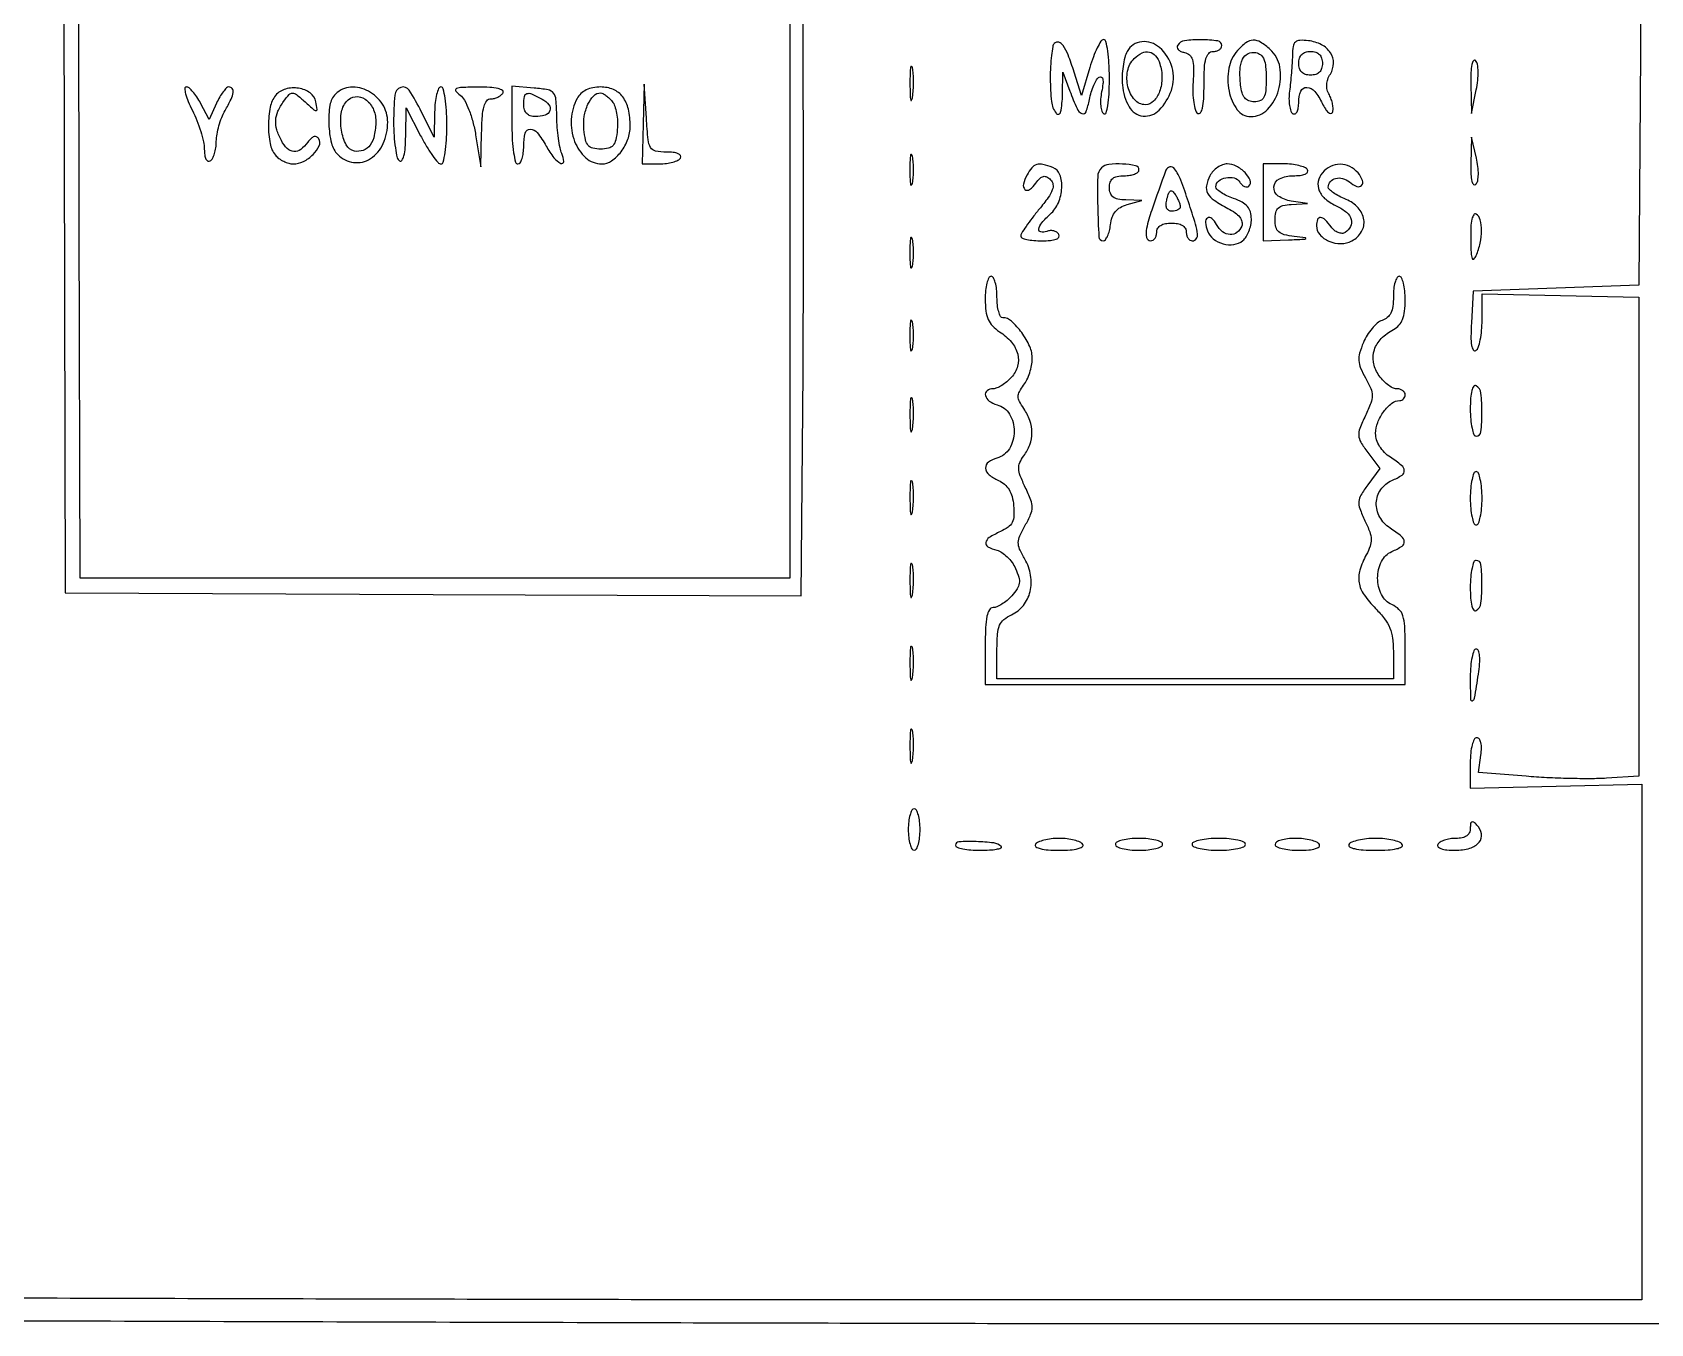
# Model space of a CAD drawing. Header units: millimetres. Extents: x 42961 to 43381, y 28224 to 28521.
# Drawn here: x 43226.03 to 43250.6, y 28321.28 to 28340.88 of the extents above; entities that cross this region are included whole.
import ezdxf

# ---------------------------------------------------------------- set-up
doc = ezdxf.new("R2010")
doc.units = ezdxf.units.MM

msp = doc.modelspace()

# ---------------------------------------------------------------- linework, layer by layer
for points in [[(43210.8, 28375.1), (43210.593, 28374.925, 0.084536), (43210.39, 28374.686, 0.134286), (43210.319, 28374.428, 0.129644), (43210.389, 28374.164, 0.07608), (43210.593, 28373.906, -0.033131), (43210.728, 28373.762, -0.069335), (43210.808, 28373.631, -0.069397), (43210.849, 28373.483, -0.033242), (43210.862, 28373.286), (43210.862, 28372.918), (43207.584, 28372.918), (43204.305, 28372.918), (43204.306, 28347.157), (43204.307, 28321.396), (43221.161, 28321.336, 0.000121), (43228.084, 28321.314, 0.000124), (43234.949, 28321.294, 0.00012), (43240.906, 28321.28, 0.000523), (43244.432, 28321.277), (43250.848, 28321.277)], [(43226.504, 28345.984, 0.000492), (43226.511, 28341.344), (43226.534, 28332.368), (43232.121, 28332.345), (43237.707, 28332.322), (43237.734, 28335.713, 0.001791), (43237.741, 28337.403, 0.000673), (43237.739, 28339.77, 0.000667), (43237.731, 28342.348, 0.00081)], [(43250.471, 28344.089), (43250.447, 28340.564), (43250.424, 28337.039), (43249.166, 28336.994), (43247.909, 28336.949), (43247.882, 28336.469, 0.011972), (43247.875, 28336.259, 0.041966), (43247.885, 28336.124, 0.102495), (43247.91, 28336.056, 0.410259), (43247.949, 28336.048, 0.176257), (43247.986, 28336.094, 0.029046), (43248.016, 28336.207, 0.028878), (43248.037, 28336.35, 0.021936), (43248.044, 28336.508), (43248.044, 28336.909), (43249.234, 28336.884), (43250.424, 28336.859), (43250.424, 28333.222), (43250.424, 28329.584), (43249.93, 28329.555, -0.014675), (43249.69, 28329.547, -0.006247), (43249.368, 28329.551, -0.006175), (43249.025, 28329.563, -0.008061), (43248.712, 28329.584), (43247.987, 28329.642), (43248.026, 28329.905, 0.031104), (43248.035, 28330.012, 0.062849), (43248.026, 28330.095, 0.0982), (43248.002, 28330.149, 0.241946), (43247.964, 28330.168, 0.282562), (43247.924, 28330.143, 0.053229), (43247.893, 28330.06, 0.041271), (43247.871, 28329.938, 0.022811), (43247.864, 28329.786), (43247.864, 28329.405), (43249.166, 28329.434), (43250.469, 28329.463), (43250.469, 28325.549), (43250.469, 28321.636), (43240.163, 28321.636, -0.000434), (43235.318, 28321.64, -0.000217), (43229.187, 28321.653, -0.000215), (43222.841, 28321.673, -0.000318)], [(43250.826, 28324.712, -0.000424), (43250.819, 28326.072, -0.000553)]]:
    msp.add_lwpolyline(points, format="xyb")
for points in [[(43237.536, 28341.394), (43237.536, 28332.593), (43232.147, 28332.593), (43226.759, 28332.593), (43226.746, 28338.004, 0.000041), (43226.741, 28340.324, 0.000033), (43226.735, 28342.822, 0.000033), (43226.729, 28345.131, 0.000084), (43226.724, 28346.806), (43226.714, 28350.196), (43232.125, 28350.196), (43237.536, 28350.196)], [(43241.549, 28340.707, 0.155822), (43241.525, 28340.661, 0.013222), (43241.506, 28340.525, 0.016524), (43241.492, 28340.358, 0.012028), (43241.488, 28340.172, 0.026612), (43241.506, 28339.825, 0.138076), (43241.577, 28339.648, 0.644499), (43241.645, 28339.664, 0.044122), (43241.674, 28339.93), (43241.681, 28340.272), (43241.786, 28339.986, 0.014233), (43241.894, 28339.718, 0.187892), (43241.968, 28339.644, 0.434282), (43242.031, 28339.67, 0.037948), (43242.082, 28339.855, -0.024904), (43242.111, 28339.969, -0.028526), (43242.15, 28340.074, -0.029483), (43242.192, 28340.157, -0.122674), (43242.232, 28340.198, -0.276986), (43242.265, 28340.198, -0.224231), (43242.286, 28340.168, -0.071375), (43242.287, 28340.094, -0.018395), (43242.268, 28339.975, 0.03135), (43242.253, 28339.864, 0.041112), (43242.254, 28339.761, 0.046491), (43242.269, 28339.681, 0.186899), (43242.299, 28339.641, 0.481947), (43242.335, 28339.654, 0.041803), (43242.362, 28339.763, 0.028602), (43242.38, 28339.938, 0.01162), (43242.386, 28340.177, 0.013891), (43242.379, 28340.402, 0.022811), (43242.36, 28340.593, 0.018991), (43242.333, 28340.738, 0.350381), (43242.299, 28340.766, 0.258195), (43242.258, 28340.743, 0.024762), (43242.201, 28340.641, 0.026625), (43242.142, 28340.504, 0.017719), (43242.088, 28340.341), (43241.964, 28339.917), (43241.85, 28340.274, 0.013262), (43241.759, 28340.534, 0.060979), (43241.684, 28340.676, 0.171486), (43241.616, 28340.725, 0.274163)], [(43242.656, 28340.588, 0.060881), (43242.619, 28340.493, 0.026488), (43242.593, 28340.359, 0.025733), (43242.579, 28340.213, 0.031133), (43242.583, 28340.075, 0.108307), (43242.685, 28339.746, 0.241348), (43242.898, 28339.606, 0.23416), (43243.142, 28339.696, 0.104209), (43243.326, 28339.995, 0.15541), (43243.338, 28340.343, 0.143997), (43243.147, 28340.646, 0.208118), (43242.876, 28340.734, 0.250791)], [(43243.423, 28340.683, 0.179523), (43243.416, 28340.649, 0.14782), (43243.432, 28340.615, 0.102059), (43243.471, 28340.587, 0.057498), (43243.527, 28340.57, -0.133704), (43243.602, 28340.533, -0.142584), (43243.646, 28340.463, -0.071466), (43243.663, 28340.341, -0.014601), (43243.656, 28340.123, 0.022186), (43243.653, 28339.959, 0.029877), (43243.666, 28339.811, 0.030254), (43243.691, 28339.695, 0.189588), (43243.727, 28339.647, 0.403445), (43243.768, 28339.656, 0.094165), (43243.799, 28339.728, 0.041466), (43243.817, 28339.869, 0.01229), (43243.823, 28340.087, -0.011922), (43243.829, 28340.337, -0.05402), (43243.851, 28340.48, -0.117753), (43243.893, 28340.557, -0.212721), (43243.957, 28340.586, 0.064853), (43244.009, 28340.593, 0.082425), (43244.053, 28340.612, 0.098894), (43244.082, 28340.642, 0.148195), (43244.092, 28340.676, 0.37326), (43244.032, 28340.745, 0.032928), (43243.783, 28340.764, 0.033294), (43243.527, 28340.749, 0.227363)], [(43244.331, 28340.601, 0.140945), (43244.199, 28340.332, 0.093292), (43244.202, 28339.986, 0.107815), (43244.326, 28339.702, 0.240635), (43244.53, 28339.598, 0.203701), (43244.786, 28339.707, 0.121759), (43244.954, 28339.997, 0.11382), (43244.974, 28340.349, 0.167604), (43244.826, 28340.617, 0.044314), (43244.682, 28340.726, 0.148557), (43244.568, 28340.757, 0.153687), (43244.459, 28340.719, 0.04848)], [(43245.164, 28340.525, -0.00927), (43245.159, 28340.407, -0.004896), (43245.148, 28340.262, -0.004869), (43245.135, 28340.113, -0.007497), (43245.12, 28339.984, 0.030514), (43245.112, 28339.87, 0.039011), (43245.12, 28339.765, 0.043261), (43245.139, 28339.682, 0.175877), (43245.171, 28339.642, 0.263546), (43245.205, 28339.641, 0.157627), (43245.234, 28339.67, 0.080994), (43245.254, 28339.732, 0.036263), (43245.26, 28339.817, -0.098616), (43245.293, 28339.983, -0.316381), (43245.383, 28340.041, -0.212538), (43245.503, 28339.98, -0.061564), (43245.616, 28339.8, 0.028479), (43245.664, 28339.713, 0.073022), (43245.71, 28339.658, 0.185484), (43245.746, 28339.644, 0.313595), (43245.772, 28339.662, 0.089854), (43245.781, 28339.715, 0.04158), (43245.774, 28339.784, 0.039408), (43245.755, 28339.858, 0.044), (43245.725, 28339.926, -0.064301), (43245.693, 28340.004, -0.075611), (43245.685, 28340.083, -0.072947), (43245.701, 28340.163, -0.05467), (43245.74, 28340.244, 0.136684), (43245.788, 28340.408, 0.150238), (43245.742, 28340.566, 0.129004), (43245.606, 28340.688, 0.089518), (43245.408, 28340.749, 0.035696), (43245.277, 28340.755, 0.181983), (43245.21, 28340.729, 0.17144), (43245.176, 28340.663, 0.030956)], [(43243.151, 28340.4, -0.077711), (43243.184, 28340.187, -0.083972), (43243.148, 28339.981, -0.104716), (43243.057, 28339.832, -0.206738), (43242.932, 28339.778, -0.216127), (43242.77, 28339.851, -0.121063), (43242.668, 28340.048, -0.10745), (43242.662, 28340.289, -0.149784), (43242.763, 28340.478, -0.081254), (43242.881, 28340.563, -0.16656), (43242.993, 28340.578, -0.175944), (43243.086, 28340.521, -0.092194)], [(43244.766, 28340.181, -0.017502), (43244.759, 28339.988, -0.099078), (43244.732, 28339.89, -0.184006), (43244.678, 28339.84, -0.094755), (43244.586, 28339.823, -0.087649), (43244.501, 28339.838, -0.134353), (43244.441, 28339.881, -0.104182), (43244.401, 28339.958, -0.03943), (43244.377, 28340.077, -0.038159), (43244.369, 28340.308, -0.100463), (43244.408, 28340.468, -0.168082), (43244.49, 28340.553, -0.165459), (43244.608, 28340.569, -0.125602), (43244.683, 28340.534, -0.124532), (43244.732, 28340.467, -0.074795), (43244.758, 28340.357, -0.021641)], [(43245.619, 28340.406, -0.072254), (43245.608, 28340.328, -0.124864), (43245.574, 28340.272, -0.124864), (43245.518, 28340.238, -0.072254), (43245.439, 28340.227, -0.072254), (43245.361, 28340.238, -0.124864), (43245.305, 28340.272, -0.124864), (43245.271, 28340.328, -0.072254), (43245.26, 28340.406, -0.072254), (43245.271, 28340.485, -0.124864), (43245.305, 28340.541, -0.124864), (43245.361, 28340.575, -0.072254), (43245.439, 28340.586, -0.072254), (43245.518, 28340.575, -0.124864), (43245.574, 28340.541, -0.124864), (43245.608, 28340.485, -0.072254)], [(43247.875, 28340.088), (43247.885, 28339.643), (43247.956, 28340.002, 0.023613), (43247.978, 28340.148, 0.031008), (43247.983, 28340.282, 0.032899), (43247.973, 28340.391, 0.152886), (43247.946, 28340.447, 0.472237), (43247.914, 28340.445, 0.105389), (43247.889, 28340.387, 0.040665), (43247.875, 28340.265, 0.013965)], [(43239.358, 28340.092, 0.006817), (43239.36, 28339.932, 0.040183), (43239.37, 28339.848, 0.720633), (43239.383, 28339.846, 0.075924), (43239.397, 28339.891, 0.022548), (43239.408, 28340.001, 0.015659), (43239.412, 28340.126, 0.015827), (43239.408, 28340.246, 0.031163), (43239.395, 28340.34, 0.248898), (43239.381, 28340.358, 0.49082), (43239.368, 28340.35, 0.030832), (43239.36, 28340.254, 0.00738)], [(43228.463, 28339.692, -0.023159), (43228.533, 28339.538, -0.020084), (43228.591, 28339.372, -0.020567), (43228.632, 28339.217, -0.054189), (43228.645, 28339.102, 0.034898), (43228.651, 28339.015, 0.082179), (43228.67, 28338.952, 0.16368), (43228.7, 28338.923, 0.257444), (43228.734, 28338.925, 0.1372), (43228.769, 28338.962, 0.042167), (43228.799, 28339.035, 0.038634), (43228.82, 28339.125, 0.033922), (43228.827, 28339.222, -0.041359), (43228.838, 28339.331, -0.024125), (43228.867, 28339.458, -0.024003), (43228.91, 28339.584, -0.0371), (43228.959, 28339.688, 0.015436), (43229.05, 28339.86, 0.073613), (43229.084, 28339.965, 0.210172), (43229.069, 28340.022, 0.230408), (43229.018, 28340.047, 0.199182), (43228.982, 28340.032, 0.033468), (43228.932, 28339.975, 0.032168), (43228.879, 28339.895, 0.023601), (43228.83, 28339.8), (43228.718, 28339.554), (43228.589, 28339.8, 0.026244), (43228.533, 28339.895, 0.034032), (43228.471, 28339.975, 0.036243), (43228.413, 28340.032, 0.177385), (43228.37, 28340.047, 0.43172), (43228.348, 28340.024, 0.048917), (43228.361, 28339.943, 0.035508), (43228.4, 28339.828, 0.018717)], [(43229.728, 28339.919, 0.126861), (43229.645, 28339.743, 0.045988), (43229.618, 28339.465, 0.045966), (43229.643, 28339.187, 0.128993), (43229.724, 28339.012, 0.062282), (43229.778, 28338.961, 0.044178), (43229.85, 28338.919, 0.04457), (43229.926, 28338.889, 0.068735), (43229.996, 28338.88, 0.118046), (43230.149, 28338.916, 0.076848), (43230.296, 28339.022, 0.088334), (43230.389, 28339.153, 0.254051), (43230.383, 28339.26, 0.138227), (43230.35, 28339.29, 0.194637), (43230.311, 28339.293, 0.119431), (43230.266, 28339.266, 0.040726), (43230.215, 28339.208, -0.07156), (43230.108, 28339.099, -0.181221), (43230.004, 28339.067, -0.183), (43229.905, 28339.112, -0.073125), (43229.815, 28339.233, -0.047346), (43229.746, 28339.398, -0.089926), (43229.729, 28339.541, -0.09219), (43229.762, 28339.678, -0.051813), (43229.849, 28339.827, -0.023412), (43229.933, 28339.931, -0.218918), (43229.985, 28339.954, -0.167947), (43230.044, 28339.933, -0.012793), (43230.174, 28339.821, 0.003468), (43230.31, 28339.7, 0.183623), (43230.343, 28339.688, 0.454157), (43230.358, 28339.705, 0.010892), (43230.338, 28339.823, 0.193999), (43230.253, 28339.956, 0.115957), (43230.077, 28340.028, 0.10784), (43229.877, 28340.016, 0.15259)], [(43230.638, 28339.939, 0.157693), (43230.552, 28339.771, 0.049058), (43230.535, 28339.484, 0.049206), (43230.574, 28339.196, 0.138994), (43230.672, 28339.021, 0.165119), (43230.912, 28338.902, 0.179044), (43231.166, 28338.96, 0.145048), (43231.36, 28339.187, 0.104576), (43231.429, 28339.514, 0.1429), (43231.35, 28339.785, 0.1281), (43231.135, 28339.984, 0.140663), (43230.866, 28340.043, 0.181925)], [(43231.519, 28339.514, 0.015685), (43231.525, 28339.305, 0.022144), (43231.545, 28339.121, 0.019282), (43231.573, 28338.974, 0.199798), (43231.608, 28338.925, 0.407751), (43231.645, 28338.933, 0.082934), (43231.675, 28339.001, 0.042645), (43231.695, 28339.125, 0.016139), (43231.702, 28339.301), (43231.707, 28339.733), (43231.929, 28339.306, 0.015167), (43232.02, 28339.143, 0.022011), (43232.111, 28339.005, 0.018676), (43232.193, 28338.901, 0.220329), (43232.239, 28338.88, 0.348637), (43232.273, 28338.907, 0.0198), (43232.301, 28339.051, 0.023313), (43232.321, 28339.239, 0.014134), (43232.327, 28339.463, 0.013867), (43232.321, 28339.691, 0.024301), (43232.301, 28339.879, 0.022017), (43232.273, 28340.019, 0.345347), (43232.237, 28340.047, 0.300322), (43232.202, 28340.024, 0.039749), (43232.172, 28339.935, 0.035407), (43232.15, 28339.812, 0.022182), (43232.142, 28339.666), (43232.136, 28339.284), (43231.944, 28339.666, 0.02707), (43231.754, 28339.998, 0.348017), (43231.627, 28340.041, 0.292197), (43231.537, 28339.925, 0.022768)], [(43232.528, 28339.923, -0.106446), (43232.595, 28339.845, -0.030919), (43232.662, 28339.7, -0.028737), (43232.721, 28339.519, -0.02353), (43232.764, 28339.32), (43232.845, 28338.835), (43232.855, 28339.351, -0.012179), (43232.866, 28339.602, -0.048925), (43232.892, 28339.754, -0.099322), (43232.934, 28339.838, -0.231566), (43232.995, 28339.868, 0.061875), (43233.049, 28339.874, 0.051278), (43233.103, 28339.894, 0.053305), (43233.149, 28339.923, 0.08825), (43233.18, 28339.957, 0.410319), (43233.172, 28339.994, 0.085168), (43233.104, 28340.022, 0.042671), (43232.98, 28340.04, 0.015769), (43232.804, 28340.044, 0.00585), (43232.554, 28340.04, 0.096332), (43232.473, 28340.022, 0.48744), (43232.464, 28339.986, 0.066046)], [(43233.315, 28339.469, 0.013699), (43233.321, 28339.239, 0.024123), (43233.341, 28339.049, 0.021783), (43233.369, 28338.908, 0.345995), (43233.405, 28338.88, 0.254951), (43233.439, 28338.898, 0.06271), (43233.468, 28338.959, 0.048861), (43233.488, 28339.046, 0.031626), (43233.494, 28339.149, -0.056221), (43233.517, 28339.348, -0.349378), (43233.592, 28339.407, -0.232793), (43233.699, 28339.355, -0.035077), (43233.835, 28339.15, 0.034282), (43233.953, 28338.973, 0.11869), (43234.059, 28338.887, 0.567604), (43234.102, 28338.915, 0.091909), (43234.073, 28339.037, -0.055478), (43234.045, 28339.123, -0.014764), (43234.021, 28339.267, -0.014784), (43234.004, 28339.432, -0.014743), (43233.996, 28339.598, 0.013833), (43233.984, 28339.858, 0.150917), (43233.946, 28339.954, 0.183451), (43233.864, 28340.003, 0.022465), (43233.652, 28340.03), (43233.315, 28340.058)], [(43233.772, 28339.863, -0.095407), (43233.877, 28339.778, -0.274462), (43233.892, 28339.689, -0.228239), (43233.818, 28339.621, -0.07531), (43233.669, 28339.598, -0.077002), (43233.594, 28339.61, -0.12387), (43233.539, 28339.644, -0.121293), (43233.506, 28339.7, -0.072026), (43233.494, 28339.778, -0.038923), (43233.504, 28339.903, -0.286825), (43233.542, 28339.947, -0.18267), (43233.612, 28339.942, -0.016643)], [(43234.306, 28339.873, 0.109336), (43234.216, 28339.555, 0.103789), (43234.267, 28339.221, 0.120636), (43234.437, 28338.972, 0.185246), (43234.678, 28338.88, 0.15176), (43234.829, 28338.927, 0.080628), (43234.972, 28339.064, 0.074023), (43235.075, 28339.253, 0.087972), (43235.111, 28339.454, 0.054401), (43235.083, 28339.711, 0.108052), (43234.997, 28339.897, 0.130824), (43234.855, 28340.008, 0.100972), (43234.662, 28340.047, 0.048129), (43234.544, 28340.036, 0.065473), (43234.443, 28340.002, 0.073065), (43234.363, 28339.947, 0.083637)], [(43234.837, 28339.829, -0.092336), (43234.876, 28339.758, -0.03571), (43234.904, 28339.65, -0.033843), (43234.918, 28339.525, -0.035521), (43234.915, 28339.402, -0.027286), (43234.891, 28339.243, -0.125584), (43234.85, 28339.159, -0.16287), (43234.781, 28339.117, -0.05517), (43234.662, 28339.104, -0.05517), (43234.543, 28339.117, -0.16287), (43234.474, 28339.159, -0.125584), (43234.433, 28339.243, -0.027286), (43234.409, 28339.402, -0.060563), (43234.414, 28339.602, -0.070442), (43234.468, 28339.784, -0.087144), (43234.556, 28339.913, -0.201548), (43234.662, 28339.957, -0.125501), (43234.695, 28339.949, -0.034), (43234.741, 28339.92, -0.032172), (43234.791, 28339.878, -0.02853)], [(43235.308, 28339.486), (43235.291, 28338.88), (43235.555, 28338.88, 0.031397), (43235.66, 28338.886, 0.037109), (43235.758, 28338.906, 0.040338), (43235.835, 28338.935, 0.146547), (43235.874, 28338.969, 0.293553), (43235.874, 28339.005, 0.14759), (43235.838, 28339.034, 0.070559), (43235.764, 28339.053, 0.028594), (43235.66, 28339.059, -0.046162), (43235.496, 28339.074, -0.21737), (43235.421, 28339.127, -0.109148), (43235.383, 28339.243, -0.008144), (43235.357, 28339.576), (43235.325, 28340.092)], [(43231.248, 28339.528, -0.047138), (43231.226, 28339.313, -0.106749), (43231.162, 28339.163, -0.151532), (43231.059, 28339.085, -0.135123), (43230.924, 28339.074, -0.232532), (43230.799, 28339.167, -0.077808), (43230.727, 28339.39, -0.072636), (43230.723, 28339.643, -0.14132), (43230.803, 28339.827, -0.192022), (43230.936, 28339.899, -0.179784), (43231.086, 28339.863, -0.137723), (43231.206, 28339.722, -0.109605)], [(43247.873, 28338.884, 0.01496), (43247.875, 28338.721, 0.049114), (43247.889, 28338.614, 0.147197), (43247.915, 28338.569, 0.407335), (43247.948, 28338.57, 0.146039), (43247.977, 28338.624, 0.043417), (43247.987, 28338.719, 0.037644), (43247.981, 28338.838, 0.026414), (43247.957, 28338.969), (43247.883, 28339.284)], [(43239.357, 28338.79, 0.008087), (43239.359, 28338.645, 0.039503), (43239.368, 28338.564, 0.611425), (43239.381, 28338.56, 0.142433), (43239.396, 28338.588, 0.029693), (43239.408, 28338.68, 0.017887), (43239.412, 28338.79, 0.017887), (43239.408, 28338.9, 0.029693), (43239.396, 28338.992, 0.142433), (43239.381, 28339.02, 0.611425), (43239.368, 28339.016, 0.039503), (43239.359, 28338.935, 0.008087)], [(43241.135, 28338.712, 0.058468), (43241.08, 28338.571, 0.28063), (43241.103, 28338.493, 0.363052), (43241.174, 28338.49, 0.069021), (43241.271, 28338.589, -0.037102), (43241.333, 28338.661, -0.142501), (43241.384, 28338.69, -0.182528), (43241.435, 28338.682, -0.069078), (43241.493, 28338.639, -0.163043), (43241.529, 28338.569, -0.129858), (43241.519, 28338.484, -0.06486), (43241.456, 28338.368, -0.01499), (43241.32, 28338.192, 0.009269), (43241.212, 28338.056, 0.012928), (43241.121, 28337.931, 0.009334), (43241.051, 28337.824, 0.141752), (43241.039, 28337.781, 0.313332), (43241.057, 28337.755, 0.03566), (43241.132, 28337.732, 0.032983), (43241.236, 28337.717, 0.020444), (43241.358, 28337.712, 0.021145), (43241.492, 28337.718, 0.06722), (43241.579, 28337.737, 0.161942), (43241.618, 28337.768, 0.290028), (43241.619, 28337.808, 0.109884), (43241.586, 28337.841, 0.081902), (43241.54, 28337.862, 0.076891), (43241.486, 28337.867, 0.078162), (43241.434, 28337.856, -0.129427), (43241.344, 28337.846, -0.430692), (43241.314, 28337.889, -0.126583), (43241.362, 28337.987, -0.031814), (43241.488, 28338.116, 0.109468), (43241.611, 28338.29, 0.086757), (43241.663, 28338.515, 0.100924), (43241.633, 28338.716, 0.217064), (43241.525, 28338.825, 0.034022), (43241.377, 28338.871, 0.128899), (43241.282, 28338.868, 0.149271), (43241.207, 28338.82, 0.051119)], [(43242.266, 28338.82, 0.192723), (43242.208, 28338.685, 0.011371), (43242.208, 28338.231, 0.009002), (43242.226, 28337.773, 0.397429), (43242.29, 28337.712, 0.231297), (43242.324, 28337.729, 0.057435), (43242.358, 28337.784, 0.046899), (43242.385, 28337.862, 0.03212), (43242.402, 28337.956, -0.054844), (43242.428, 28338.07, -0.08933), (43242.477, 28338.156, -0.091838), (43242.552, 28338.218, -0.060944), (43242.655, 28338.261), (43242.88, 28338.323), (43242.633, 28338.332, -0.038502), (43242.514, 28338.345, -0.116), (43242.44, 28338.378, -0.149927), (43242.4, 28338.435, -0.081032), (43242.386, 28338.52, -0.07578), (43242.399, 28338.604, -0.149477), (43242.436, 28338.66, -0.124434), (43242.504, 28338.69, -0.044917), (43242.61, 28338.7, 0.038131), (43242.696, 28338.707, 0.057076), (43242.769, 28338.726, 0.074992), (43242.818, 28338.755, 0.226478), (43242.835, 28338.79, 0.35554), (43242.784, 28338.852, 0.03797), (43242.586, 28338.878, 0.039155), (43242.376, 28338.872, 0.172027)], [(43243.243, 28338.782, 0.003612), (43243.028, 28338.177, 0.03102), (43242.95, 28337.9, 0.104762), (43242.95, 28337.764, 0.354869), (43243.014, 28337.712, 0.148195), (43243.049, 28337.722, 0.098894), (43243.078, 28337.752, 0.082425), (43243.098, 28337.795, 0.064853), (43243.104, 28337.847, -0.140575), (43243.12, 28337.903, -0.118484), (43243.164, 28337.946, -0.088208), (43243.235, 28337.973, -0.04716), (43243.329, 28337.982, -0.04716), (43243.422, 28337.973, -0.088208), (43243.493, 28337.946, -0.118484), (43243.537, 28337.903, -0.140575), (43243.553, 28337.847, 0.064853), (43243.56, 28337.795, 0.082425), (43243.58, 28337.752, 0.098894), (43243.609, 28337.722, 0.148195), (43243.643, 28337.712, 0.234517), (43243.704, 28337.742, 0.188534), (43243.724, 28337.814, 0.050583), (43243.694, 28337.964, 0.005448), (43243.586, 28338.302, 0.012162), (43243.468, 28338.633, 0.062979), (43243.376, 28338.803, 0.285276), (43243.304, 28338.833, 0.271538)], [(43243.912, 28338.698, 0.075267), (43243.859, 28338.549, 0.175848), (43243.877, 28338.434, 0.120323), (43243.974, 28338.329, 0.027301), (43244.185, 28338.205, -0.034547), (43244.294, 28338.138, -0.073631), (43244.365, 28338.07, -0.106095), (43244.398, 28338.002, -0.152421), (43244.394, 28337.936, -0.137618), (43244.322, 28337.839, -0.180995), (43244.218, 28337.807, -0.154552), (43244.105, 28337.85, -0.097397), (43244.014, 28337.958, 0.076903), (43243.94, 28338.053, 0.351447), (43243.875, 28338.058, 0.276189), (43243.843, 28337.99, 0.065354), (43243.874, 28337.863, 0.133631), (43243.963, 28337.741, 0.101622), (43244.111, 28337.666, 0.102561), (43244.275, 28337.656, 0.138838), (43244.411, 28337.716, 0.080502), (43244.461, 28337.773, 0.044201), (43244.503, 28337.856, 0.042611), (43244.532, 28337.951, 0.052481), (43244.541, 28338.042, 0.069998), (43244.526, 28338.15, 0.108568), (43244.481, 28338.233, 0.091848), (43244.4, 28338.298, 0.039242), (43244.272, 28338.354, -0.025974), (43244.169, 28338.396, -0.035996), (43244.081, 28338.445, -0.039187), (43244.019, 28338.494, -0.210766), (43244.002, 28338.532, -0.227126), (43244.044, 28338.619, -0.121427), (43244.154, 28338.67, -0.113725), (43244.281, 28338.666, -0.191898), (43244.366, 28338.603, 0.059049), (43244.399, 28338.561, 0.093111), (43244.438, 28338.535, 0.126234), (43244.474, 28338.529, 0.175017), (43244.504, 28338.543, 0.302343), (43244.522, 28338.631, 0.097045), (43244.445, 28338.747, 0.078319), (43244.312, 28338.846, 0.12113), (43244.174, 28338.88, 0.094009), (43244.104, 28338.866, 0.057513), (43244.029, 28338.826, 0.054915), (43243.961, 28338.768, 0.063893)], [(43244.721, 28338.296), (43244.721, 28337.712), (43245.103, 28337.726, 0.001178), (43245.335, 28337.736, 0.118219), (43245.366, 28337.745, 0.719386), (43245.364, 28337.755, 0.002653), (43245.192, 28337.777, -0.029367), (43245.04, 28337.805, -0.119886), (43244.957, 28337.848, -0.15463), (43244.914, 28337.918, -0.059813), (43244.9, 28338.032, -0.052378), (43244.912, 28338.144, -0.152852), (43244.95, 28338.21, -0.137028), (43245.021, 28338.248, -0.038923), (43245.147, 28338.264), (43245.394, 28338.278), (43245.147, 28338.315, -0.110946), (43244.949, 28338.392, -0.268831), (43244.883, 28338.529, -0.270064), (43244.968, 28338.653, -0.111381), (43245.175, 28338.7, 0.027979), (43245.282, 28338.706, 0.069343), (43245.357, 28338.725, 0.145541), (43245.394, 28338.755, 0.297719), (43245.394, 28338.79, 0.159713), (43245.353, 28338.825, 0.035556), (43245.264, 28338.853, 0.033489), (43245.152, 28338.873, 0.026918), (43245.03, 28338.88), (43244.721, 28338.88)], [(43245.62, 28338.746, 0.125111), (43245.556, 28338.611, 0.152071), (43245.571, 28338.472, 0.120453), (43245.669, 28338.343, 0.063831), (43245.841, 28338.236, -0.067629), (43245.985, 28338.145, -0.143876), (43246.058, 28338.036, -0.196648), (43246.048, 28337.929, -0.136366), (43245.965, 28337.838, -0.144083), (43245.917, 28337.825, -0.090383), (43245.86, 28337.837, -0.076762), (43245.802, 28337.871, -0.063487), (43245.753, 28337.923, 0.034437), (43245.66, 28338.033, 0.183605), (43245.591, 28338.065, 0.341837), (43245.545, 28338.035, 0.08235), (43245.529, 28337.94, 0.182607), (43245.58, 28337.806, 0.11261), (43245.718, 28337.706, 0.101254), (43245.9, 28337.67, 0.12249), (43246.068, 28337.712, 0.137604), (43246.213, 28337.851, 0.170195), (43246.249, 28338.033, 0.152827), (43246.163, 28338.212, 0.107811), (43245.978, 28338.341, -0.021794), (43245.875, 28338.389, -0.030605), (43245.788, 28338.441, -0.031062), (43245.725, 28338.491, -0.214278), (43245.709, 28338.526, -0.177869), (43245.74, 28338.61, -0.157415), (43245.82, 28338.66, -0.128422), (43245.927, 28338.658, -0.106395), (43246.029, 28338.605, 0.075952), (43246.141, 28338.538, 0.309816), (43246.215, 28338.554, 0.297617), (43246.228, 28338.629, 0.073681), (43246.16, 28338.743, 0.105409), (43246.037, 28338.839, 0.113444), (43245.889, 28338.874, 0.114162), (43245.742, 28338.841, 0.107798)], [(43243.462, 28338.229, -0.182983), (43243.453, 28338.203, -0.093473), (43243.426, 28338.181, -0.07235), (43243.385, 28338.166, -0.051441), (43243.337, 28338.161, -0.122534), (43243.286, 28338.174, -0.174563), (43243.255, 28338.208, -0.118851), (43243.246, 28338.266, -0.043627), (43243.26, 28338.348, -0.021889), (43243.288, 28338.438, -0.185328), (43243.315, 28338.47, -0.331312), (43243.345, 28338.465, -0.055202), (43243.385, 28338.416, -0.021915), (43243.414, 28338.365, -0.021382), (43243.439, 28338.311, -0.021856), (43243.457, 28338.262, -0.071114)], [(43247.871, 28337.74, 0.006867), (43247.877, 28337.528, 0.069498), (43247.892, 28337.442, 0.556475), (43247.918, 28337.435, 0.096524), (43247.954, 28337.488, 0.049255), (43248.014, 28337.677, 0.052296), (43248.034, 28337.871, 0.059316), (43248.015, 28338.032, 0.197571), (43247.954, 28338.116, 0.411581), (43247.918, 28338.108, 0.08628), (43247.89, 28338.041, 0.042672), (43247.873, 28337.917, 0.015584)], [(43239.357, 28337.532, 0.008087), (43239.359, 28337.388, 0.039503), (43239.368, 28337.306, 0.611425), (43239.381, 28337.303, 0.142433), (43239.396, 28337.33, 0.029693), (43239.408, 28337.422, 0.017887), (43239.412, 28337.532, 0.017887), (43239.408, 28337.643, 0.029693), (43239.396, 28337.735, 0.142433), (43239.381, 28337.762, 0.611425), (43239.368, 28337.759, 0.039503), (43239.359, 28337.677, 0.008087)], [(43240.5, 28336.824, 0.030101), (43240.51, 28336.645, 0.074278), (43240.545, 28336.519, 0.087863), (43240.611, 28336.421, 0.055876), (43240.717, 28336.333, -0.070329), (43240.899, 28336.174, -0.114209), (43240.993, 28335.993, -0.133433), (43240.992, 28335.809, -0.115511), (43240.898, 28335.64, -0.034611), (43240.829, 28335.574, -0.03475), (43240.752, 28335.518, -0.036934), (43240.678, 28335.479, -0.10292), (43240.62, 28335.467, 0.164243), (43240.529, 28335.436, 0.298502), (43240.504, 28335.365, 0.178067), (43240.562, 28335.279, 0.092626), (43240.68, 28335.223, -0.197805), (43240.869, 28335.081, -0.134721), (43240.94, 28334.819, -0.134503), (43240.868, 28334.557, -0.197104), (43240.679, 28334.415, 0.09606), (43240.549, 28334.353, 0.255061), (43240.507, 28334.262, 0.206392), (43240.558, 28334.162, 0.069167), (43240.702, 28334.074, -0.073812), (43240.793, 28334.016, -0.079647), (43240.862, 28333.936, -0.07007), (43240.907, 28333.829, -0.04221), (43240.932, 28333.694, -0.033646), (43240.936, 28333.538, -0.108767), (43240.91, 28333.438, -0.121413), (43240.847, 28333.365, -0.047098), (43240.73, 28333.298, 0.030264), (43240.561, 28333.208, 0.212332), (43240.51, 28333.133, 0.330185), (43240.541, 28333.069, 0.056237), (43240.677, 28333.016, -0.086592), (43240.753, 28332.982, -0.04422), (43240.834, 28332.915, -0.042172), (43240.907, 28332.83, -0.049198), (43240.961, 28332.737, -0.033723), (43241.01, 28332.606, -0.107661), (43241.017, 28332.514, -0.112098), (43240.985, 28332.429, -0.038201), (43240.904, 28332.324, -0.033375), (43240.833, 28332.255, -0.034115), (43240.754, 28332.197, -0.036245), (43240.678, 28332.156, -0.105504), (43240.62, 28332.144, 0.26939), (43240.564, 28332.111, 0.078706), (43240.527, 28332.013, 0.040622), (43240.506, 28331.841, 0.010412), (43240.5, 28331.56), (43240.5, 28330.976), (43243.688, 28330.976), (43246.876, 28330.976), (43246.876, 28331.539, 0.010072), (43246.87, 28331.861, 0.065251), (43246.842, 28332.021, 0.127886), (43246.782, 28332.118, 0.087134), (43246.674, 28332.19, -0.177699), (43246.516, 28332.342, -0.113966), (43246.458, 28332.593, -0.113966), (43246.516, 28332.844, -0.177699), (43246.674, 28332.996, 0.03645), (43246.828, 28333.077, 0.279407), (43246.863, 28333.147, 0.209264), (43246.821, 28333.226, 0.021854), (43246.646, 28333.352, -0.121211), (43246.49, 28333.52, -0.137572), (43246.438, 28333.734, -0.144171), (43246.506, 28333.936, -0.137363), (43246.674, 28334.074, 0.036094), (43246.828, 28334.155, 0.275875), (43246.863, 28334.224, 0.212191), (43246.822, 28334.303, 0.022685), (43246.652, 28334.426, -0.052503), (43246.56, 28334.501, -0.05686), (43246.488, 28334.592, -0.060608), (43246.443, 28334.69, -0.078059), (43246.427, 28334.789, -0.094852), (43246.459, 28334.952, -0.063781), (43246.551, 28335.119, -0.067403), (43246.673, 28335.246, -0.168708), (43246.793, 28335.287, 0.106871), (43246.825, 28335.294, 0.099464), (43246.852, 28335.314, 0.095921), (43246.87, 28335.343, 0.091722), (43246.876, 28335.377, 0.146046), (43246.866, 28335.411, 0.099209), (43246.837, 28335.44, 0.083165), (43246.794, 28335.46, 0.065914), (43246.744, 28335.467, -0.122974), (43246.683, 28335.482, -0.045165), (43246.608, 28335.531, -0.041381), (43246.532, 28335.602, -0.038858), (43246.468, 28335.685, -0.101632), (43246.394, 28335.872, -0.126145), (43246.408, 28336.059, -0.114581), (43246.513, 28336.228, -0.074146), (43246.699, 28336.366, 0.086253), (43246.782, 28336.431, 0.090307), (43246.837, 28336.519, 0.067137), (43246.867, 28336.643, 0.026717), (43246.876, 28336.817, 0.02381), (43246.87, 28336.954, 0.037979), (43246.85, 28337.069, 0.04436), (43246.821, 28337.151, 0.294715), (43246.786, 28337.173, 0.27491), (43246.752, 28337.153, 0.053598), (43246.723, 28337.083, 0.043338), (43246.703, 28336.983, 0.027566), (43246.697, 28336.865, -0.030875), (43246.688, 28336.717, -0.078978), (43246.658, 28336.615, -0.108443), (43246.605, 28336.546, -0.098483), (43246.527, 28336.503, 0.098163), (43246.453, 28336.462, 0.040973), (43246.373, 28336.382, 0.038491), (43246.298, 28336.28, 0.040442), (43246.241, 28336.169, 0.028717), (43246.185, 28336.009, 0.084765), (43246.172, 28335.893, 0.08565), (43246.199, 28335.78, 0.029725), (43246.273, 28335.631, -0.026182), (43246.354, 28335.471, -0.104703), (43246.377, 28335.364, -0.093007), (43246.356, 28335.25, -0.01826), (43246.273, 28335.059, 0.017594), (43246.188, 28334.864, 0.109414), (43246.171, 28334.756, 0.121691), (43246.202, 28334.657, 0.023911), (43246.307, 28334.501), (43246.49, 28334.256), (43246.307, 28334.008, 0.023983), (43246.204, 28333.853, 0.116723), (43246.172, 28333.754, 0.110325), (43246.188, 28333.647, 0.02035), (43246.266, 28333.464, -0.022086), (43246.337, 28333.295, -0.079695), (43246.36, 28333.181, -0.095809), (43246.344, 28333.077, -0.04058), (43246.286, 28332.947, 0.053482), (43246.188, 28332.715, 0.116359), (43246.176, 28332.523, 0.109668), (43246.252, 28332.339, 0.04432), (43246.427, 28332.13, -0.032075), (43246.564, 28331.974, -0.068373), (43246.644, 28331.835, -0.066761), (43246.684, 28331.678, -0.029365), (43246.697, 28331.463), (43246.697, 28331.066), (43243.688, 28331.066), (43240.679, 28331.066), (43240.679, 28331.501, -0.0166), (43240.687, 28331.744, -0.081801), (43240.718, 28331.877, -0.125225), (43240.784, 28331.964, -0.063106), (43240.901, 28332.037, 0.118742), (43241.08, 28332.177, 0.109735), (43241.182, 28332.387, 0.101442), (43241.19, 28332.635, 0.087714), (43241.102, 28332.88, -0.024882), (43241.023, 28333.034, -0.108678), (43241.003, 28333.133, -0.105196), (43241.025, 28333.234, -0.022575), (43241.108, 28333.394, 0.025454), (43241.19, 28333.557, 0.104464), (43241.213, 28333.664, 0.093853), (43241.192, 28333.777, 0.018387), (43241.109, 28333.969, -0.017516), (43241.032, 28334.147, -0.081971), (43241.009, 28334.255, -0.11847), (43241.026, 28334.345, -0.05616), (43241.086, 28334.447, 0.076776), (43241.178, 28334.617, 0.085467), (43241.21, 28334.8, 0.083606), (43241.178, 28334.986, 0.069649), (43241.087, 28335.165, -0.030405), (43241.02, 28335.274, -0.12094), (43241.001, 28335.349, -0.128494), (43241.02, 28335.422, -0.036228), (43241.084, 28335.522, 0.051909), (43241.134, 28335.603, 0.030844), (43241.176, 28335.709, 0.030611), (43241.205, 28335.821, 0.045634), (43241.215, 28335.921, 0.109185), (43241.177, 28336.106, 0.050668), (43241.054, 28336.318, 0.050531), (43240.9, 28336.492, 0.188108), (43240.766, 28336.545, -0.283257), (43240.732, 28336.565, -0.049718), (43240.705, 28336.637, -0.041068), (43240.686, 28336.738, -0.025955), (43240.679, 28336.859, 0.027026), (43240.673, 28336.979, 0.042582), (43240.653, 28337.081, 0.052312), (43240.624, 28337.152, 0.277684), (43240.59, 28337.173, 0.292032), (43240.555, 28337.151, 0.045617), (43240.526, 28337.071, 0.0387), (43240.506, 28336.958, 0.024307)], [(43239.357, 28336.275, 0.008087), (43239.359, 28336.13, 0.039503), (43239.368, 28336.049, 0.611425), (43239.381, 28336.045, 0.142433), (43239.396, 28336.073, 0.029693), (43239.408, 28336.165, 0.017887), (43239.412, 28336.275, 0.017887), (43239.408, 28336.385, 0.029693), (43239.396, 28336.477, 0.142433), (43239.381, 28336.505, 0.611425), (43239.368, 28336.501, 0.039503), (43239.359, 28336.42, 0.008087)], [(43247.864, 28335.158, 0.020671), (43247.871, 28335.001, 0.033326), (43247.891, 28334.869, 0.036254), (43247.919, 28334.772, 0.312055), (43247.954, 28334.748, 0.38239), (43248.026, 28334.813, 0.027473), (43248.042, 28335.103, 0.028359), (43248.025, 28335.4, 0.22988), (43247.954, 28335.512, 0.397171), (43247.917, 28335.504, 0.091154), (43247.889, 28335.441, 0.045191), (43247.87, 28335.324, 0.016966)], [(43239.358, 28335.063, 0.006817), (43239.36, 28334.902, 0.040183), (43239.37, 28334.818, 0.720633), (43239.383, 28334.817, 0.075924), (43239.397, 28334.862, 0.022548), (43239.408, 28334.972, 0.015659), (43239.412, 28335.096, 0.015827), (43239.408, 28335.216, 0.031163), (43239.395, 28335.311, 0.248898), (43239.381, 28335.328, 0.49082), (43239.368, 28335.321, 0.030832), (43239.36, 28335.224, 0.00738)], [(43239.358, 28333.805, 0.006817), (43239.36, 28333.645, 0.040183), (43239.37, 28333.561, 0.720633), (43239.383, 28333.559, 0.075924), (43239.397, 28333.604, 0.022548), (43239.408, 28333.714, 0.015659), (43239.412, 28333.839, 0.015827), (43239.408, 28333.959, 0.031163), (43239.395, 28334.054, 0.248898), (43239.381, 28334.071, 0.49082), (43239.368, 28334.063, 0.030832), (43239.36, 28333.967, 0.00738)], [(43247.864, 28333.805, 0.020945), (43247.871, 28333.65, 0.033738), (43247.891, 28333.52, 0.036969), (43247.919, 28333.425, 0.31052), (43247.954, 28333.401, 0.31052), (43247.989, 28333.425, 0.036969), (43248.017, 28333.52, 0.033738), (43248.037, 28333.65, 0.020945), (43248.044, 28333.805, 0.020945), (43248.037, 28333.96, 0.033738), (43248.017, 28334.091, 0.036969), (43247.989, 28334.185, 0.31052), (43247.954, 28334.209, 0.31052), (43247.919, 28334.185, 0.036969), (43247.891, 28334.091, 0.033738), (43247.871, 28333.96, 0.020945)], [(43239.358, 28332.548, 0.006817), (43239.36, 28332.387, 0.040183), (43239.37, 28332.304, 0.720633), (43239.383, 28332.302, 0.075924), (43239.397, 28332.347, 0.022548), (43239.408, 28332.457, 0.015659), (43239.412, 28332.581, 0.015827), (43239.408, 28332.701, 0.031163), (43239.395, 28332.796, 0.248898), (43239.381, 28332.813, 0.49082), (43239.368, 28332.806, 0.030832), (43239.36, 28332.709, 0.00738)], [(43247.864, 28332.453, 0.016966), (43247.87, 28332.287, 0.045191), (43247.889, 28332.169, 0.091154), (43247.917, 28332.106, 0.397171), (43247.954, 28332.099, 0.22988), (43248.025, 28332.211, 0.028359), (43248.042, 28332.508, 0.027473), (43248.026, 28332.798, 0.38239), (43247.954, 28332.862, 0.312055), (43247.919, 28332.838, 0.036254), (43247.891, 28332.742, 0.033326), (43247.871, 28332.61, 0.020671)], [(43239.358, 28331.291, 0.006817), (43239.36, 28331.13, 0.040183), (43239.37, 28331.046, 0.720633), (43239.383, 28331.045, 0.075924), (43239.397, 28331.09, 0.022548), (43239.408, 28331.199, 0.015659), (43239.412, 28331.324, 0.015827), (43239.408, 28331.444, 0.031163), (43239.395, 28331.539, 0.248898), (43239.381, 28331.556, 0.49082), (43239.368, 28331.549, 0.030832), (43239.36, 28331.452, 0.00738)], [(43247.864, 28331.096, 0.003695), (43247.867, 28330.753, 0.498792), (43247.896, 28330.732, 0.285361), (43247.93, 28330.77, 0.003052), (43247.988, 28331.133, 0.017743), (43248.006, 28331.293, 0.041455), (43248.006, 28331.413, 0.062772), (43247.989, 28331.491, 0.319042), (43247.955, 28331.515, 0.313406), (43247.92, 28331.491, 0.035626), (43247.891, 28331.392, 0.032963), (43247.871, 28331.257, 0.02043)], [(43239.358, 28330.033, 0.006817), (43239.36, 28329.873, 0.040183), (43239.37, 28329.789, 0.720633), (43239.383, 28329.787, 0.075924), (43239.397, 28329.832, 0.022548), (43239.408, 28329.942, 0.015659), (43239.412, 28330.067, 0.015827), (43239.408, 28330.187, 0.031163), (43239.395, 28330.281, 0.248898), (43239.381, 28330.299, 0.49082), (43239.368, 28330.291, 0.030832), (43239.36, 28330.195, 0.00738)], [(43239.332, 28328.776, 0.027026), (43239.339, 28328.655, 0.042582), (43239.359, 28328.554, 0.052312), (43239.387, 28328.482, 0.277684), (43239.422, 28328.462, 0.277684), (43239.457, 28328.482, 0.052312), (43239.485, 28328.554, 0.042582), (43239.505, 28328.655, 0.027026), (43239.512, 28328.776, 0.027026), (43239.505, 28328.896, 0.042582), (43239.485, 28328.998, 0.052312), (43239.457, 28329.069, 0.277684), (43239.422, 28329.09, 0.277684), (43239.387, 28329.069, 0.052312), (43239.359, 28328.998, 0.042582), (43239.339, 28328.896, 0.027026)], [(43247.864, 28328.794, -0.107538), (43247.85, 28328.727, -0.134288), (43247.81, 28328.679, -0.104491), (43247.741, 28328.65, -0.048007), (43247.645, 28328.641, 0.037634), (43247.557, 28328.635, 0.041396), (43247.474, 28328.615, 0.045439), (43247.407, 28328.586, 0.130646), (43247.37, 28328.551, 0.338634), (43247.374, 28328.516, 0.124076), (43247.419, 28328.486, 0.058451), (43247.51, 28328.467, 0.022753), (43247.637, 28328.462, 0.0694), (43247.857, 28328.492, 0.147209), (43248, 28328.584, 0.22259), (43248.035, 28328.711, 0.155825), (43247.966, 28328.845, 0.036758), (43247.916, 28328.888, 0.282867), (43247.887, 28328.89, 0.251004), (43247.869, 28328.865, 0.030727)], [(43241.263, 28328.551, 0.400129), (43241.271, 28328.515, 0.089468), (43241.335, 28328.486, 0.044569), (43241.454, 28328.467, 0.016707), (43241.622, 28328.462, 0.016707), (43241.791, 28328.467, 0.044569), (43241.91, 28328.486, 0.089468), (43241.974, 28328.515, 0.400129), (43241.982, 28328.551, 0.158284), (43241.941, 28328.586, 0.036095), (43241.853, 28328.615, 0.033884), (43241.743, 28328.635, 0.02738), (43241.622, 28328.641, 0.02738), (43241.502, 28328.635, 0.033884), (43241.392, 28328.615, 0.036095), (43241.304, 28328.586, 0.158284)], [(43242.476, 28328.551, 0.295869), (43242.498, 28328.517, 0.04382), (43242.581, 28328.488, 0.037669), (43242.697, 28328.468, 0.023598), (43242.835, 28328.462, 0.023598), (43242.972, 28328.468, 0.037669), (43243.089, 28328.488, 0.04382), (43243.171, 28328.517, 0.295869), (43243.194, 28328.551, 0.295869), (43243.171, 28328.586, 0.04382), (43243.089, 28328.615, 0.037669), (43242.972, 28328.635, 0.023598), (43242.835, 28328.641, 0.023598), (43242.697, 28328.635, 0.037669), (43242.581, 28328.615, 0.04382), (43242.498, 28328.586, 0.295869)], [(43243.643, 28328.551, 0.31052), (43243.667, 28328.516, 0.036969), (43243.762, 28328.488, 0.033738), (43243.892, 28328.468, 0.020945), (43244.047, 28328.462, 0.020945), (43244.202, 28328.468, 0.033738), (43244.333, 28328.488, 0.036969), (43244.427, 28328.516, 0.31052), (43244.451, 28328.551, 0.31052), (43244.427, 28328.586, 0.036969), (43244.333, 28328.615, 0.033738), (43244.202, 28328.635, 0.020945), (43244.047, 28328.641, 0.020945), (43243.892, 28328.635, 0.033738), (43243.762, 28328.615, 0.036969), (43243.667, 28328.586, 0.31052)], [(43244.9, 28328.551, 0.297764), (43244.923, 28328.517, 0.042932), (43245.008, 28328.488, 0.03716), (43245.125, 28328.468, 0.02325), (43245.265, 28328.462, 0.019531), (43245.411, 28328.467, 0.051222), (43245.515, 28328.486, 0.106919), (43245.568, 28328.515, 0.369423), (43245.574, 28328.551, 0.159713), (43245.533, 28328.586, 0.035556), (43245.444, 28328.615, 0.033489), (43245.332, 28328.635, 0.026918), (43245.209, 28328.641, 0.027497), (43245.091, 28328.635, 0.043243), (43244.991, 28328.615, 0.053437), (43244.921, 28328.586, 0.275259)], [(43246.023, 28328.551, 0.422793), (43246.032, 28328.514, 0.076575), (43246.106, 28328.486, 0.039897), (43246.239, 28328.467, 0.014792), (43246.427, 28328.462, 0.014792), (43246.616, 28328.467, 0.039897), (43246.748, 28328.486, 0.076575), (43246.822, 28328.514, 0.422793), (43246.831, 28328.551, 0.169477), (43246.788, 28328.586, 0.031768), (43246.69, 28328.615, 0.030777), (43246.565, 28328.635, 0.023905), (43246.427, 28328.641, 0.023905), (43246.29, 28328.635, 0.030777), (43246.165, 28328.615, 0.031768), (43246.066, 28328.586, 0.169477)], [(43240.051, 28328.538, 0.320809), (43240.072, 28328.508, 0.032198), (43240.161, 28328.484, 0.03097), (43240.281, 28328.467, 0.019118), (43240.425, 28328.462, 0.014263), (43240.565, 28328.466, 0.029923), (43240.672, 28328.478, 0.048124), (43240.738, 28328.496, 0.542136), (43240.742, 28328.518, 0.167951), (43240.629, 28328.573, 0.022991), (43240.364, 28328.593, 0.01945), (43240.101, 28328.59, 0.399664)]]:
    msp.add_lwpolyline(points, format="xyb", close=True)

doc.saveas('drawing.dxf')
